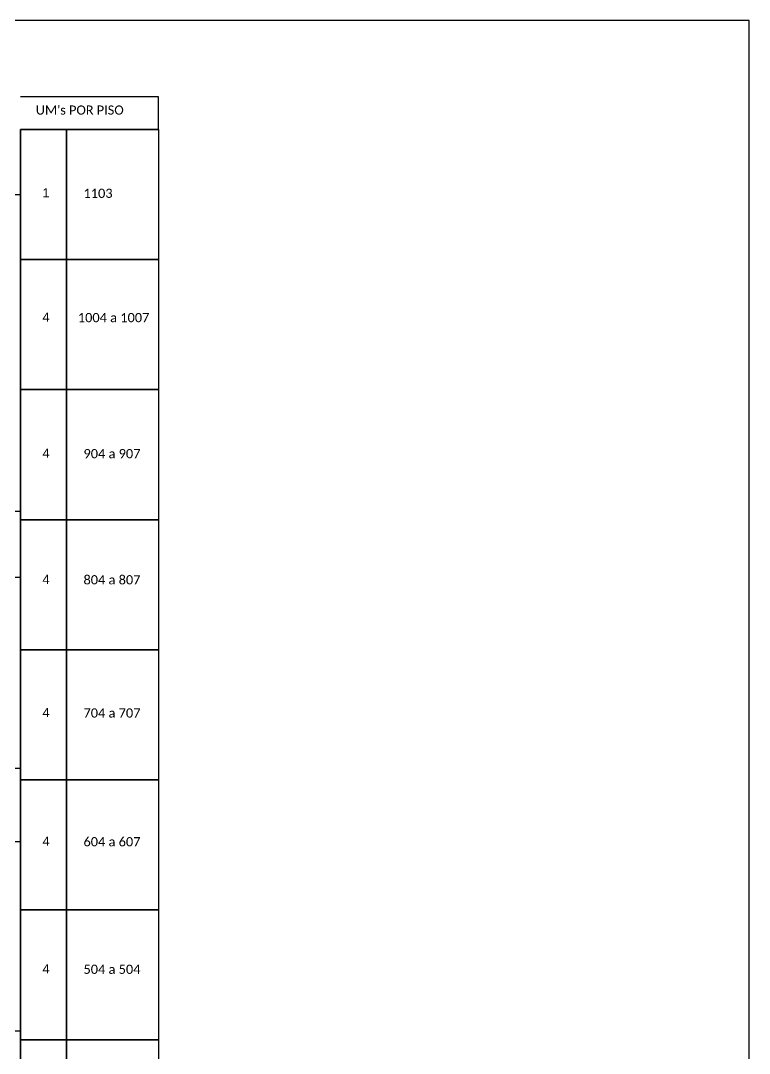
# Model space of a CAD drawing. Header units: metres. Extents: x 0 to 841, y 0 to 594.
# Drawn here: x 737.9 to 841.3, y 447.7 to 594.2 of the extents above; entities that cross this region are included whole.
import ezdxf
from ezdxf.enums import TextEntityAlignment as Align

# ---------------------------------------------------------------- set-up
doc = ezdxf.new("R2010")
doc.units = ezdxf.units.M
doc.styles.add('ARIAL', font='arial.ttf')
doc.styles.add('WMF-Calibri0', font='calibri.ttf')

msp = doc.modelspace()

# ---------------------------------------------------------------- linework, layer by layer
for p, q in [((737.94, 578.72), (737.94, 560.28)), ((737.94, 560.28), (737.94, 541.83)), ((737.94, 541.83), (737.94, 523.39)), ((737.94, 523.39), (737.94, 504.94)), ((737.94, 504.94), (737.94, 486.5)), ((737.94, 486.5), (737.94, 468.05)), ((737.94, 468.05), (737.94, 449.6)), ((737.94, 449.6), (737.94, 431.16))]:
    msp.add_line(p, q)
at = {"color": 7}
msp.add_lwpolyline([(0.27, 0.17), (841.27, 0.17), (841.27, 594.17), (0.27, 594.17)], close=True, dxfattribs=at)
for points in [[(737.94, 578.72), (757.5, 578.72), (757.5, 583.36), (737.94, 583.36)], [(744.46, 578.72), (737.94, 578.72)], [(757.5, 578.72), (744.46, 578.72)], [(744.46, 560.28), (737.94, 560.28)], [(757.5, 560.28), (744.46, 560.28)], [(744.46, 541.83), (737.94, 541.83)], [(757.5, 541.83), (744.46, 541.83)], [(744.46, 523.39), (737.94, 523.39)], [(757.5, 523.39), (744.46, 523.39)], [(744.46, 504.94), (737.94, 504.94)], [(757.5, 504.94), (744.46, 504.94)], [(744.46, 486.5), (737.94, 486.5)], [(757.5, 486.5), (744.46, 486.5)], [(744.46, 468.05), (737.94, 468.05)], [(757.5, 468.05), (744.46, 468.05)], [(744.46, 449.6), (737.94, 449.6)], [(757.5, 449.6), (744.46, 449.6)]]:
    msp.add_lwpolyline(points)
for points in [[(737.94, 578.72), (744.46, 578.72), (744.46, 560.28), (737.94, 560.28)], [(744.46, 578.72), (757.5, 578.72), (757.5, 560.28), (744.46, 560.28)], [(737.94, 560.28), (744.46, 560.28), (744.46, 541.83), (737.94, 541.83)], [(744.46, 560.28), (757.5, 560.28), (757.5, 541.83), (744.46, 541.83)], [(737.94, 541.83), (744.46, 541.83), (744.46, 523.39), (737.94, 523.39)], [(744.46, 541.83), (757.5, 541.83), (757.5, 523.39), (744.46, 523.39)], [(737.94, 523.39), (744.46, 523.39), (744.46, 504.94), (737.94, 504.94)], [(744.46, 523.39), (757.5, 523.39), (757.5, 504.94), (744.46, 504.94)], [(737.94, 504.94), (744.46, 504.94), (744.46, 486.5), (737.94, 486.5)], [(744.46, 504.94), (757.5, 504.94), (757.5, 486.5), (744.46, 486.5)], [(737.94, 486.5), (744.46, 486.5), (744.46, 468.05), (737.94, 468.05)], [(744.46, 486.5), (757.5, 486.5), (757.5, 468.05), (744.46, 468.05)], [(737.94, 468.05), (744.46, 468.05), (744.46, 449.6), (737.94, 449.6)], [(744.46, 468.05), (757.5, 468.05), (757.5, 449.6), (744.46, 449.6)], [(737.94, 449.6), (744.46, 449.6), (744.46, 431.16), (737.94, 431.16)], [(744.46, 449.6), (757.5, 449.6), (757.5, 431.16), (744.46, 431.16)]]:
    msp.add_lwpolyline(points, close=True)
at = {"color": 3}
for points in [[(736.37, 534.47), (736.37, 569.5), (737.94, 569.5)], [(736.37, 531.79), (736.37, 524.6), (737.94, 524.6)], [(736.37, 498.68), (736.37, 515.24), (737.94, 515.24)], [(736.37, 495.99), (736.37, 488.14), (737.94, 488.14)], [(736.37, 460.71), (736.37, 477.74), (737.94, 477.74)], [(736.37, 458.03), (736.37, 450.9), (737.94, 450.9)]]:
    msp.add_lwpolyline(points, dxfattribs=at)

# ---------------------------------------------------------------- texts
at = {"color": 0, "style": 'WMF-Calibri0'}
msp.add_text("UM's POR PISO", height=1.2957, dxfattribs=at).set_placement((740.09, 580.84))
at = {"style": 'WMF-Calibri0'}
for s, height, p in [('1103', 1.305, (746.85, 569.03)), ('1004 a 1007', 1.3052, (746.05, 551.4)), ('904 a 907', 1.305, (746.85, 532.1)), ('804 a 807', 1.305, (746.85, 514.21)), ('704 a 707', 1.305, (746.85, 495.32)), ('604 a 607', 1.305, (746.85, 477.06)), ('504 a 504', 1.305, (746.85, 458.97))]:
    msp.add_text(s, height=height, dxfattribs=at).set_placement(p)
at = {"style": 'ARIAL', "flags": 12}
for tag, p in [('1', (741.54, 569.75)), ('4', (741.54, 552.12)), ('4', (741.54, 532.82)), ('4', (741.54, 514.93)), ('4', (741.54, 496.04)), ('4', (741.54, 477.78)), ('4', (741.54, 459.69))]:
    msp.add_attdef(tag, text='XX', height=1.296, dxfattribs=at).set_placement(p, align=Align.MIDDLE_CENTER)

doc.saveas('drawing.dxf')
